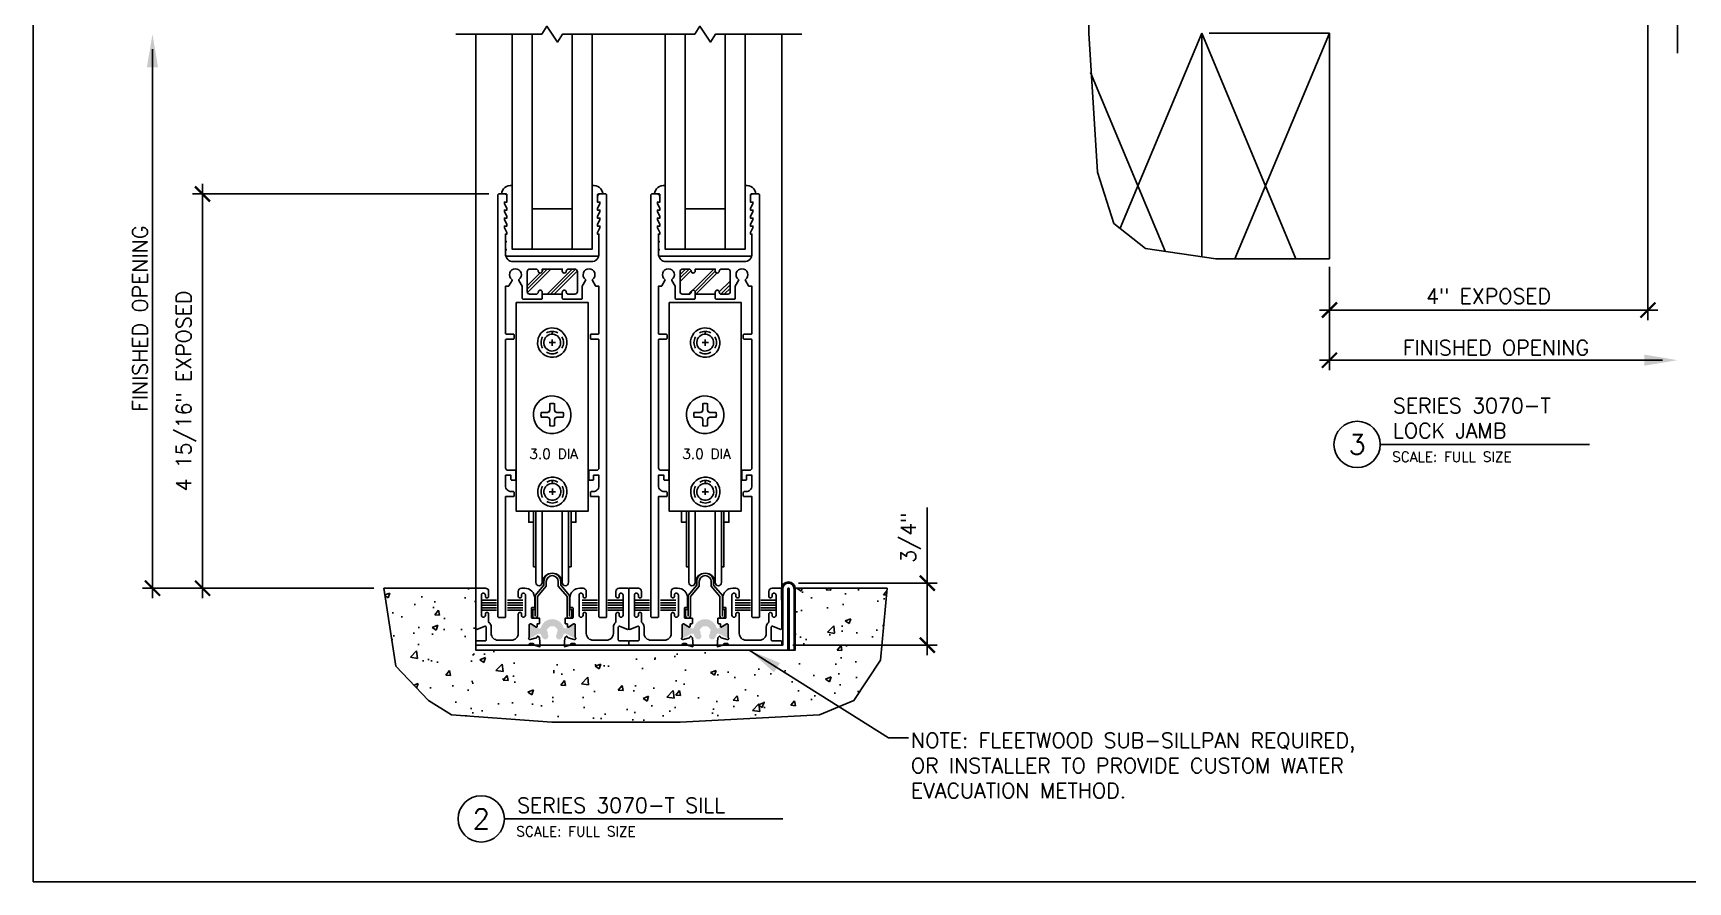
# Model space of a CAD drawing. Header units: inches. Extents: x 819.8 to 852.5, y 498 to 521.
# Drawn here: x 819.84 to 840.48, y 497.98 to 508.57 of the extents above; entities that cross this region are included whole.
import ezdxf
from ezdxf.enums import TextEntityAlignment as Align

# ---------------------------------------------------------------- set-up
doc = ezdxf.new("R2010")
doc.units = ezdxf.units.IN
doc.header["$MEASUREMENT"] = 0
for name, color, linetype in [('BREAK', 6, 'Continuous'), ('DIM', 140, 'Continuous'), ('DIM @ 1', 140, 'Continuous'), ('DTLBUBBLE', 6, 'Continuous'), ('FRAME', 1, 'Continuous'), ('GLASS', 7, 'Continuous'), ('GLASS-VINYL', 7, 'Continuous'), ('HARDWARE', 7, 'Continuous'), ('HEM COVER', 140, 'Continuous'), ('I-STRUT', 7, 'Continuous'), ('SEAL', 7, 'Continuous'), ('SILL-PAN', 7, 'Continuous'), ('TEXT', 7, 'Continuous'), ('TEXT @ 1', 7, 'Continuous'), ('VENT', 5, 'Continuous'), ('WALL-CONDITION', 7, 'Continuous')]:
    doc.layers.add(name, color=color, linetype=linetype)
doc.layers.add('NO PLOT', color=40, linetype='Continuous', plot=False)
doc.layers.add('VIEWPORT LAYOUT', color=40, linetype='Continuous', plot=False)
doc.styles.add('SIMPLEX1', font='simplex.shx')
doc.styles.get("Standard").update_dxf_attribs({"font": 'romans.shx'})
doc.dimstyles.new('1X1', dxfattribs={"dimtxt": 0.1875, "dimasz": 0.1875, "dimexe": 0.125, "dimexo": 0.125, "dimgap": 0.062, "dimtad": 1, "dimdec": 4, "dimzin": 11, "dimdsep": 46, "dimlunit": 5, "dimtxsty": 'Standard', "dimblk1": 'ARCHTICK', "dimblk2": 'ARCHTICK', "dimsah": 1, "dimcen": 0, "dimdle": 0.125, "dimadec": 0, "dimazin": 0, "dimtfac": 1, "dimtdec": 4, "dimtofl": 0, "dimtmove": 0, "dimatfit": 3, "dimldrblk": 'ARROW', "dimfxl": 0, "dimfrac": 2, "dimtolj": 1, "dimtzin": 0, "dimarcsym": 0})
doc.dimstyles.new('1X1T-A', dxfattribs={"dimtxt": 0.1875, "dimasz": 0.1875, "dimexe": 0.125, "dimexo": 0.125, "dimgap": 0.062, "dimtad": 1, "dimdec": 5, "dimdsep": 46, "dimlunit": 4, "dimtxsty": 'SIMPLEX1', "dimblk1": 'ARCHTICK', "dimblk2": 'ARROW', "dimsah": 1, "dimcen": 0, "dimdle": 0.125, "dimse2": 1, "dimadec": 0, "dimazin": 0, "dimtfac": 1, "dimtdec": 5, "dimtofl": 0, "dimtmove": 0, "dimatfit": 3, "dimldrblk": 'ARCHTICK', "dimfxl": 0, "dimfrac": 2, "dimtolj": 1, "dimtzin": 0, "dimarcsym": 0})

# ---------------------------------------------------------------- blocks, each defined once
blk = doc.blocks.new('PAPER-SPACE')
blk.add_lwpolyline([(0, 0), (784.37, 0), (784.37, 553.2), (0, 553.2)], close=True)
blk = doc.blocks.new('3749-SILL')
at = {"layer": 'I-STRUT'}
h = blk.add_hatch(color=256, dxfattribs=at)
h.dxf.hatch_style = 1
edge = h.paths.add_edge_path()
edge.add_arc((0.954, -0.524), 0.0689, 60, 120, ccw=False)
edge.add_line((0.988, -0.464), (0.985, -0.469))
edge.add_arc((0.954, -0.524), 0.063, 30, 60, ccw=False)
edge.add_line((1.009, -0.493), (1.014, -0.49))
edge.add_arc((0.954, -0.524), 0.0689, 0, 30, ccw=False)
edge.add_line((1.023, -0.524), (1.017, -0.524))
edge.add_arc((0.954, -0.524), 0.063, -30, 0, ccw=False)
edge.add_line((1.009, -0.555), (1.014, -0.558))
edge.add_arc((0.954, -0.524), 0.0689, 323.1301, 330, ccw=False)
edge.add_arc((1.041, -0.589), 0.0394, 143.1301, 323.1301)
edge.add_arc((0.954, -0.524), 0.148, 323.1301, 343.8304)
edge.add_arc((1.103, -0.567), 0.00787, 90, 163.8304, ccw=False)
edge.add_line((1.103, -0.559), (1.125, -0.559))
edge.add_arc((1.125, -0.591), 0.0315, 60, 90, ccw=False)
edge.add_line((1.141, -0.564), (1.214, -0.606))
edge.add_arc((1.218, -0.599), 0.00787, 240, 270)
edge.add_line((1.218, -0.607), (1.226, -0.607))
edge.add_arc((1.226, -0.591), 0.0157, 270, 360)
edge.add_line((1.241, -0.591), (1.241, -0.457))
edge.add_arc((1.226, -0.457), 0.0157, 0, 90)
edge.add_line((1.226, -0.441), (1.218, -0.441))
edge.add_arc((1.218, -0.449), 0.00787, 90, 120)
edge.add_line((1.214, -0.442), (1.141, -0.484))
edge.add_arc((1.125, -0.457), 0.0315, 270, 300, ccw=False)
edge.add_line((1.125, -0.489), (1.103, -0.489))
edge.add_arc((1.103, -0.481), 0.00787, 196.1696, 270, ccw=False)
edge.add_arc((0.954, -0.524), 0.148, 16.1696, 90)
edge.add_arc((0.954, -0.524), 0.148, 90, 163.8304)
edge.add_arc((0.805, -0.481), 0.00787, 270, 343.8304, ccw=False)
edge.add_line((0.805, -0.489), (0.783, -0.489))
edge.add_arc((0.783, -0.457), 0.0315, 240, 270, ccw=False)
edge.add_line((0.767, -0.484), (0.694, -0.442))
edge.add_arc((0.69, -0.449), 0.00787, 60, 90)
edge.add_line((0.69, -0.441), (0.682, -0.441))
edge.add_arc((0.682, -0.457), 0.0157, 90, 180)
edge.add_line((0.667, -0.457), (0.667, -0.591))
edge.add_arc((0.682, -0.591), 0.0157, 180, 270)
edge.add_line((0.682, -0.607), (0.69, -0.607))
edge.add_arc((0.69, -0.599), 0.00787, 270, 300)
edge.add_line((0.694, -0.606), (0.767, -0.564))
edge.add_arc((0.783, -0.591), 0.0315, 90, 120, ccw=False)
edge.add_line((0.783, -0.559), (0.805, -0.559))
edge.add_arc((0.805, -0.567), 0.00787, 16.1696, 90, ccw=False)
edge.add_arc((0.954, -0.524), 0.148, 196.1696, 216.8699)
edge.add_arc((0.867, -0.589), 0.0394, 216.8699, 396.8699)
edge.add_arc((0.954, -0.524), 0.0689, 210, 216.8699, ccw=False)
edge.add_line((0.894, -0.558), (0.899, -0.555))
edge.add_arc((0.954, -0.524), 0.063, 180, 210, ccw=False)
edge.add_line((0.891, -0.524), (0.885, -0.524))
edge.add_arc((0.954, -0.524), 0.0689, 150, 180, ccw=False)
edge.add_line((0.894, -0.49), (0.899, -0.493))
edge.add_arc((0.954, -0.524), 0.063, 120, 150, ccw=False)
edge.add_line((0.923, -0.469), (0.92, -0.464))
for points in [[(0.53, -0.554), (0.53, -0.366), (0.53, -0.312, -0.414214), (0.55, -0.292), (0.551, -0.292, -0.414214), (0.57, -0.311), (0.57, -0.328, 0.414214), (0.594, -0.352), (0.595, -0.352, 0.414214), (0.62, -0.328), (0.62, -0.077, 0.414214), (0.595, -0.052), (0.594, -0.052, 0.414214), (0.57, -0.077), (0.57, -0.093, -0.414214), (0.551, -0.112), (0.55, -0.112, -0.414214), (0.53, -0.093), (0.53, -0.03, -0.414214), (0.57, 0.01), (0.593, 0.01), (0.61, 0.01, -0.414214), (0.735, -0.115), (0.735, -0.22, -0.414214), (0.725, -0.23), (0.705, -0.23, 0.414214), (0.695, -0.24), (0.695, -0.355, 0.414214), (0.705, -0.365), (0.795, -0.365), (0.795, -0.425, -0.414214), (0.785, -0.435), (0.765, -0.435), (0.765, -0.468, -0.585524), (0.753, -0.475), (0.693, -0.438, 0.137872), (0.687, -0.436), (0.678, -0.436, 0.414214), (0.667, -0.448), (0.667, -0.6, -0.213422), (0.663, -0.609, 0.6885), (0.671, -0.629), (0.677, -0.629, 0.065543), (0.68, -0.629), (0.756, -0.609, 0.267949), (0.764, -0.6), (0.765, -0.596, -0.57735), (0.778, -0.592), (0.793, -0.606, -0.176327), (0.796, -0.614), (0.804, -0.707, -0.548619), (0.788, -0.719), (0.733, -0.699, -0.263725), (0.725, -0.69, 0.359508), (0.714, -0.68), (0.678, -0.68, 0.414214), (0.667, -0.692), (0.667, -0.7), (0.01, -0.7, -0.414214), (0, -0.69), (0, -0.656, -0.414214), (0.01, -0.646), (0.12, -0.646, 0.414214), (0.13, -0.636), (0.13, -0.475, 0.528549), (0.116, -0.465), (0.022, -0.502, -0.528549), (0, -0.488), (0, 0, -0.414214), (0.01, 0.01), (0.12, 0.01, -0.414214), (0.16, -0.03), (0.16, -0.093, -0.414214), (0.141, -0.112), (0.139, -0.112, -0.414214), (0.12, -0.093), (0.12, -0.077, 0.414214), (0.096, -0.052), (0.095, -0.052, 0.414214), (0.07, -0.077), (0.07, -0.328, 0.414214), (0.095, -0.352), (0.096, -0.352, 0.414214), (0.12, -0.328), (0.12, -0.311, -0.414214), (0.139, -0.292), (0.14, -0.292, -0.414214), (0.16, -0.312), (0.16, -0.415, -0.250492), (0.192, -0.475), (0.192, -0.553, 0.414214), (0.277, -0.638), (0.445, -0.638, 0.414214), (0.53, -0.553)], [(1.378, -0.554), (1.378, -0.366), (1.378, -0.312, 0.414214), (1.358, -0.292), (1.358, -0.292, 0.414214), (1.338, -0.311), (1.338, -0.328, -0.414214), (1.314, -0.352), (1.312, -0.352, -0.414214), (1.288, -0.328), (1.288, -0.077, -0.414214), (1.312, -0.052), (1.314, -0.052, -0.414214), (1.338, -0.077), (1.338, -0.093, 0.414214), (1.358, -0.112), (1.359, -0.112, 0.414214), (1.378, -0.093), (1.378, -0.03, 0.414214), (1.338, 0.01), (1.315, 0.01), (1.298, 0.01, 0.414214), (1.173, -0.115), (1.173, -0.22, 0.414214), (1.183, -0.23), (1.203, -0.23, -0.414214), (1.213, -0.24), (1.213, -0.355, -0.414214), (1.203, -0.365), (1.113, -0.365), (1.113, -0.425, 0.414214), (1.123, -0.435), (1.143, -0.435), (1.143, -0.468, 0.585524), (1.155, -0.475), (1.215, -0.438, -0.137872), (1.221, -0.436), (1.23, -0.436, -0.414214), (1.241, -0.448), (1.241, -0.6, 0.213422), (1.245, -0.609, -0.6885), (1.237, -0.629), (1.231, -0.629, -0.065543), (1.228, -0.629), (1.152, -0.609, -0.267949), (1.144, -0.6), (1.143, -0.596, 0.57735), (1.13, -0.592), (1.115, -0.606, 0.176327), (1.112, -0.614), (1.104, -0.707, 0.548619), (1.12, -0.719), (1.175, -0.699, 0.263725), (1.183, -0.69, -0.359508), (1.194, -0.68), (1.23, -0.68, -0.414214), (1.241, -0.692), (1.241, -0.7), (1.898, -0.7, 0.414214), (1.908, -0.69), (1.908, -0.656, 0.414214), (1.898, -0.646), (1.788, -0.646, -0.414214), (1.778, -0.636), (1.778, -0.475, -0.528549), (1.792, -0.465), (1.886, -0.502, 0.528549), (1.908, -0.488), (1.908, 0, 0.414214), (1.898, 0.01), (1.788, 0.01, 0.414214), (1.748, -0.03), (1.748, -0.093, 0.414214), (1.768, -0.112), (1.769, -0.112, 0.414214), (1.788, -0.093), (1.788, -0.077, -0.414214), (1.812, -0.052), (1.813, -0.052, -0.414214), (1.838, -0.077), (1.838, -0.328, -0.414214), (1.813, -0.352), (1.812, -0.352, -0.414214), (1.788, -0.328), (1.788, -0.311, 0.414214), (1.769, -0.292), (1.768, -0.292, 0.414214), (1.748, -0.312), (1.748, -0.415, 0.250492), (1.716, -0.475), (1.716, -0.553, -0.414214), (1.631, -0.638), (1.463, -0.638, -0.414214), (1.378, -0.553)]]:
    blk.add_lwpolyline(points, format="xyb")
blk = doc.blocks.new('3310-Thermal Mammoth B Rail')
at = {"linetype": 'Continuous'}
h = blk.add_hatch(dxfattribs=at)
h.set_pattern_fill('PLAST', angle=-45, style=0)
h.paths.add_polyline_path([(-0.15, 0.324), (-0.151, 0.324, -0.414214), (-0.175, 0.348), (-0.175, 0.374), (-0.282, 0.374, 0.414214), (-0.313, 0.343), (-0.313, 0.093, 0.414214), (-0.282, 0.062), (-0.2, 0.062, 0.414214), (-0.175, 0.087), (-0.175, 0.088, -0.414214), (-0.151, 0.112), (-0.15, 0.112, -0.414214), (-0.125, 0.087), (-0.125, 0.062), (0.125, 0.062), (0.125, 0.087, -0.414214), (0.15, 0.112), (0.151, 0.112, -0.414214), (0.175, 0.088), (0.175, 0.087, 0.414214), (0.2, 0.062), (0.282, 0.062, 0.414214), (0.313, 0.093), (0.313, 0.343, 0.414214), (0.282, 0.374), (0.175, 0.374), (0.175, 0.348, -0.414214), (0.151, 0.324), (0.15, 0.324, -0.414214), (0.125, 0.349), (0.125, 0.374), (-0.125, 0.374), (-0.125, 0.349, -0.414214)])
at = {"color": 7}
for p, q in [((-0.125, 0.374), (0.125, 0.374)), ((0.125, 0.062), (-0.125, 0.062))]:
    blk.add_line(p, q, dxfattribs=at)
at = {"ltscale": 0.25}
blk.add_lwpolyline([(0.512, -2.4), (0.486, -2.4, 0.414214), (0.476, -2.41), (0.476, -2.452, 0.414214), (0.486, -2.462), (0.584, -2.462), (0.584, -3.96, 0.414214), (0.594, -3.97), (0.668, -3.97, 0.414214), (0.678, -3.96), (0.678, 1.301, 0.414214), (0.668, 1.311), (0.576, 1.311, 0.414214), (0.566, 1.301), (0.566, 1.211), (0.596, 1.211), (0.596, 1.191), (0.566, 1.131), (0.566, 1.111), (0.596, 1.111), (0.596, 1.091), (0.566, 1.031), (0.566, 1.011), (0.596, 1.011), (0.596, 0.991), (0.566, 0.931), (0.566, 0.911), (0.596, 0.911), (0.596, 0.891), (0.566, 0.831), (0.566, 0.811), (0.584, 0.811), (0.584, 0.726, 1), (0.584, 0.706), (0.584, 0.626, 1), (0.584, 0.606), (0.584, 0.562, -0.414214), (0.49, 0.468), (0.001, 0.468), (-0.488, 0.468, -0.414214), (-0.582, 0.562), (-0.582, 0.811), (-0.564, 0.811), (-0.564, 0.831), (-0.594, 0.891), (-0.594, 0.911), (-0.564, 0.911), (-0.564, 0.931), (-0.594, 0.991), (-0.594, 1.011), (-0.564, 1.011), (-0.564, 1.031), (-0.594, 1.091), (-0.594, 1.111), (-0.564, 1.111), (-0.564, 1.131), (-0.594, 1.191), (-0.594, 1.211), (-0.564, 1.211), (-0.564, 1.301, 0.414214), (-0.574, 1.311), (-0.666, 1.311, 0.414214), (-0.676, 1.301), (-0.676, -3.96, 0.414214), (-0.666, -3.97), (-0.592, -3.97, 0.414214), (-0.582, -3.96), (-0.582, -2.462), (-0.484, -2.462, 0.414214), (-0.474, -2.452), (-0.474, -2.41, 0.414214), (-0.484, -2.4), (-0.51, -2.4, -0.414214), (-0.582, -2.328), (-0.582, -2.195), (-0.514, -2.195), (-0.514, -2.248, 0.414214), (-0.504, -2.258), (-0.464, -2.258, 0.414214), (-0.454, -2.248), (-0.454, -2.143, 0.414214), (-0.464, -2.133), (-0.551, -2.133, -0.414214), (-0.582, -2.102), (-0.582, -0.509, -0.414214), (-0.572, -0.499), (-0.484, -0.499, 0.414214), (-0.474, -0.489), (-0.474, -0.447, 0.414214), (-0.484, -0.437), (-0.572, -0.437, -0.414214), (-0.582, -0.427), (-0.582, 0.16), (-0.547, 0.16, 0.267949), (-0.539, 0.165), (-0.5, 0.232, 0.380082), (-0.502, 0.245, -3.00994), (-0.413, 0.245, 0.380082), (-0.415, 0.232), (-0.374, 0.16), (-0.374, 0.01, 0.414214), (-0.364, 0), (-0.134, 0, 0.414214), (-0.124, 0.01), (-0.124, 0.087, 0.414214), (-0.149, 0.112, 0.414214), (-0.174, 0.087, -0.414214), (-0.199, 0.062), (-0.281, 0.062, -0.414214), (-0.312, 0.093), (-0.312, 0.343, -0.414214), (-0.281, 0.374), (-0.199, 0.374, -0.414214), (-0.174, 0.349, 0.414214), (-0.149, 0.324, 0.414214), (-0.124, 0.349), (-0.124, 0.374), (0.001, 0.374), (0.126, 0.374), (0.126, 0.349, 0.414214), (0.151, 0.324, 0.414214), (0.176, 0.349, -0.414214), (0.201, 0.374), (0.283, 0.374, -0.414214), (0.314, 0.343), (0.314, 0.093, -0.414214), (0.283, 0.062), (0.201, 0.062, -0.414214), (0.176, 0.087, 0.414214), (0.151, 0.112, 0.414214), (0.126, 0.087), (0.126, 0.01, 0.414214), (0.136, 0), (0.366, 0, 0.414214), (0.376, 0.01), (0.376, 0.16), (0.418, 0.232, 0.380082), (0.416, 0.245, -3.00994), (0.505, 0.245, 0.380082), (0.503, 0.232), (0.542, 0.165, 0.267949), (0.55, 0.16), (0.584, 0.16), (0.584, -0.427, -0.414214), (0.574, -0.437), (0.486, -0.437, 0.414214), (0.476, -0.447), (0.476, -0.489, 0.414214), (0.486, -0.499), (0.574, -0.499, -0.414214), (0.584, -0.509), (0.584, -2.102, -0.414214), (0.553, -2.133), (0.466, -2.133, 0.414214), (0.456, -2.143), (0.456, -2.248, 0.414214), (0.466, -2.258), (0.506, -2.258, 0.414214), (0.516, -2.248), (0.516, -2.195), (0.584, -2.195), (0.584, -2.328, -0.414214)], format="xyb", close=True, dxfattribs=at)
blk = doc.blocks.new('FW1020 STD SILL')
blk.add_lwpolyline([(0.075, 0.457, 1), (-0.075, 0.457), (-0.075, 0.402), (-0.184, 0.272), (-0.184, 0.03, -1), (-0.244, 0.03), (-0.244, 0.109), (-0.214, 0.109), (-0.214, 0.027), (-0.214, 0.283), (-0.105, 0.413), (-0.105, 0.457, -1), (0.105, 0.457), (0.105, 0.413), (0.214, 0.283), (0.214, 0.027), (0.214, 0.109), (0.244, 0.109), (0.244, 0.03, -1), (0.184, 0.03), (0.184, 0.272), (0.075, 0.402)], format="xyb", close=True)
blk = doc.blocks.new('A$C5A66615D')
for p, q in [((0.19, 0.124), (0, 0.124)), ((0.19, 0.093), (0, 0.093)), ((0.19, 0.062), (0, 0.062)), ((0.19, 0.031), (0, 0.031)), ((0.19, 0), (0, 0))]:
    blk.add_line(p, q)
blk = doc.blocks.new('*U97')
at = {"layer": 'HARDWARE', "linetype": 'Continuous'}
for p, q in [((0.954, 3.032), (0.954, 3.112)), ((0.914, 3.072), (0.994, 3.072)), ((0.955, 1.172), (0.955, 1.252)), ((0.915, 1.212), (0.995, 1.212))]:
    blk.add_line(p, q, dxfattribs=at)
at = {"layer": 'HARDWARE', "color": 7}
blk.add_lwpolyline([(0.503, 3.572), (0.503, 0.972), (1.403, 0.972), (1.403, 3.572)], close=True, dxfattribs=at)
blk.add_lwpolyline([(0.983, 2.035), (0.983, 2.112, -0.414214), (1.013, 2.142), (1.09, 2.142, 0.108189), (1.09, 2.202), (1.013, 2.202, -0.414214), (0.983, 2.232), (0.983, 2.309, 0.108189), (0.923, 2.309), (0.923, 2.232, -0.414214), (0.893, 2.202), (0.816, 2.202, 0.108189), (0.816, 2.142), (0.893, 2.142, -0.414214), (0.923, 2.112), (0.923, 2.035, 0.108189)], format="xyb", close=True, dxfattribs=at)
for points in [[(0.722, 0.832), (0.66, 0.832), (0.66, 0.972)], [(0.751, 0.278), (0.72, 0.278), (0.72, 0.972)], [(0.829, 0.972), (0.829, 0.078)], [(1.079, 0.972), (1.079, 0.078)], [(1.157, 0.278), (1.188, 0.278), (1.188, 0.972)], [(1.188, 0.832), (1.25, 0.832), (1.25, 0.972)]]:
    blk.add_lwpolyline(points, dxfattribs=at)
blk.add_lwpolyline([(0.751, 0.972), (0.751, 0.08, 0.97561), (0.829, 0.078, -0.9518), (1.079, 0.078, 0.97561), (1.157, 0.08), (1.157, 0.972)], format="xyb", dxfattribs=at)
for centre, radius, start, end in [((0.954, 3.072), 0.183, 106.169, 106.1378), ((0.954, 3.072), 0.105, 131.0231, 130.9828), ((0.953, 2.172), 0.235, 117.4668, 117.4309), ((0.955, 1.212), 0.183, 106.169, 106.1378), ((0.955, 1.212), 0.105, 131.0231, 130.9828)]:
    blk.add_arc(centre, radius, start, end, dxfattribs=at)
at = {"layer": 'HARDWARE', "color": 7, "linetype": 'Continuous'}
for centre, start, end in [((0.954, 3.072), 150, 210), ((0.954, 3.072), 60, 120), ((0.954, 3.072), 330, 30), ((0.954, 3.072), 240, 300), ((0.955, 1.212), 150, 210), ((0.955, 1.212), 60, 120), ((0.955, 1.212), 330, 30), ((0.955, 1.212), 240, 300)]:
    blk.add_arc(centre, 0.14, start, end, dxfattribs=at)
at = {"layer": 'HARDWARE', "color": 7, "linetype": 'ByBlock'}
for p in [(0.954, 3.192), (0.955, 1.332)]:
    blk.add_point(p, dxfattribs=at)
at = {"layer": 'FRAME'}
blk.add_blockref('3749-SILL', (0, 0), dxfattribs=at)
at = {"layer": 'HARDWARE'}
blk.add_blockref('FW1020 STD SILL', (0.954, -0.365), dxfattribs=at)
at = {"layer": 'SEAL', "xscale": -1}
for p in [(0.26, -0.264), (1.518, -0.264)]:
    blk.add_blockref('A$C5A66615D', p, dxfattribs=at)
at = {"layer": 'SEAL'}
for p in [(0.397, -0.264), (1.648, -0.264)]:
    blk.add_blockref('A$C5A66615D', p, dxfattribs=at)
at = {"layer": 'VENT', "xscale": -1}
blk.add_blockref('3310-Thermal Mammoth B Rail', (0.955, 3.614), dxfattribs=at)
at = {"layer": 'HARDWARE'}
blk.add_text('3.0 DIA', height=0.125, dxfattribs=at).set_placement((0.97, 1.623), align=Align.CENTER)
blk = doc.blocks.new('*U164')
blk.add_lwpolyline([(1.179, 0.5), (1.161, 0.5), (1.161, 0.48), (1.191, 0.42), (1.191, 0.4), (1.161, 0.4), (1.161, 0.38), (1.191, 0.32), (1.191, 0.3), (1.161, 0.3), (1.161, 0.28), (1.191, 0.22), (1.191, 0.2), (1.161, 0.2), (1.161, 0.18), (1.191, 0.12), (1.191, 0.1), (1.161, 0.1), (1.161, 0.031, 0.414214), (1.192, 0), (1.23, 0, -0.438024), (1.096, -0.105), (1.096, 0.687), (0.096, 0.687), (0.096, -0.105, -0.438024), (-0.038, 0), (0, 0, 0.414214), (0.031, 0.031), (0.031, 0.1), (0.001, 0.1), (0.001, 0.12), (0.031, 0.18), (0.031, 0.2), (0.001, 0.2), (0.001, 0.22), (0.031, 0.28), (0.031, 0.3), (0.001, 0.3), (0.001, 0.32), (0.031, 0.38), (0.031, 0.4), (0.001, 0.4), (0.001, 0.42), (0.031, 0.48), (0.031, 0.5), (0.013, 0.5), (0.013, 0.713), (0.013, 0.749, -0.072616), (0.017, 0.776), (1.175, 0.776, -0.072616), (1.179, 0.749), (1.179, 0.713)], format="xyb", close=True)
at = {"layer": 'GLASS'}
for p, q in [((0.096, -1.993), (0.096, 0.687)), ((0.096, 0.687), (1.096, 0.687)), ((0.346, 0.687), (0.346, -1.993)), ((0.846, -1.993), (0.846, 0.687)), ((1.096, 0.687), (1.096, -1.993)), ((0.846, 0.187), (0.346, 0.187))]:
    blk.add_line(p, q, dxfattribs=at)
blk = doc.blocks.new('*U163')
blk.add_lwpolyline([(1.179, 0.5), (1.161, 0.5), (1.161, 0.48), (1.191, 0.42), (1.191, 0.4), (1.161, 0.4), (1.161, 0.38), (1.191, 0.32), (1.191, 0.3), (1.161, 0.3), (1.161, 0.28), (1.191, 0.22), (1.191, 0.2), (1.161, 0.2), (1.161, 0.18), (1.191, 0.12), (1.191, 0.1), (1.161, 0.1), (1.161, 0.031, 0.414214), (1.192, 0), (1.23, 0, -0.438024), (1.096, -0.105), (1.096, 0.687), (0.096, 0.687), (0.096, -0.105, -0.438024), (-0.038, 0), (0, 0, 0.414214), (0.031, 0.031), (0.031, 0.1), (0.001, 0.1), (0.001, 0.12), (0.031, 0.18), (0.031, 0.2), (0.001, 0.2), (0.001, 0.22), (0.031, 0.28), (0.031, 0.3), (0.001, 0.3), (0.001, 0.32), (0.031, 0.38), (0.031, 0.4), (0.001, 0.4), (0.001, 0.42), (0.031, 0.48), (0.031, 0.5), (0.013, 0.5), (0.013, 0.713), (0.013, 0.749, -0.072616), (0.017, 0.776), (1.175, 0.776, -0.072616), (1.179, 0.749), (1.179, 0.713)], format="xyb", close=True)
at = {"layer": 'GLASS'}
for p, q in [((0.096, -1.993), (0.096, 0.687)), ((0.096, 0.687), (1.096, 0.687)), ((0.346, 0.687), (0.346, -1.993)), ((0.846, -1.993), (0.846, 0.687)), ((1.096, 0.687), (1.096, -1.993)), ((0.846, 0.187), (0.346, 0.187))]:
    blk.add_line(p, q, dxfattribs=at)
blk = doc.blocks.new('CAP')
at = {"layer": 'HEM COVER'}
blk.add_lwpolyline([(-0.085, 0), (-0.0845, -0.29), (-0.0695, -0.29), (-0.07, 0, -1), (0.07, 0), (0.0695, -0.29), (0.0845, -0.29), (0.085, 0, 1)], format="xyb", close=True, dxfattribs=at)
blk = doc.blocks.new('_ARCHTICK')
at = {"color": 0, "linetype": 'ByBlock', "const_width": 0.15}
blk.add_lwpolyline([(-0.5, -0.5), (0.5, 0.5)], dxfattribs=at)
blk = doc.blocks.new('ARROW')
at = {"color": 0, "linetype": 'ByBlock'}
blk.add_solid([(-2.2, -0.37), (-2.2, 0.37), (0, 0)], dxfattribs=at)
at = {"layer": 'DEFPOINTS', "color": 0, "linetype": 'ByBlock'}
blk.add_point((0, 0), dxfattribs=at)
blk = doc.blocks.new('*D141')
at = {"layer": 'DEFPOINTS', "color": 0}
for p in [(821.326, 508.553), (825.108, 508.553), (824.213, 501.645)]:
    blk.add_point(p, dxfattribs=at)
at = {"layer": 'DIM', "color": 0, "lineweight": -2}
for p, q in [((821.326, 501.52), (821.326, 508.366)), ((824.088, 501.645), (821.201, 501.645))]:
    blk.add_line(p, q, dxfattribs=at)
at = {"layer": 'DIM', "color": 0, "lineweight": -2, "xscale": 0.1875, "yscale": 0.1875, "zscale": 0.1875}
for name, p, rotation in [('ARROW', (821.326, 508.553), 90), ('_ARCHTICK', (821.326, 501.645), 270)]:
    blk.add_blockref(name, p, dxfattribs=dict(at, rotation=rotation))
at = {"layer": 'DIM', "color": 0, "insert": (821.17, 505.005), "char_height": 0.1875, "attachment_point": 5, "rotation": 90}
blk.add_mtext('\\A1;FINISHED OPENING', dxfattribs=at)
blk = doc.blocks.new('*D142')
at = {"layer": 'DEFPOINTS', "color": 0}
for p in [(821.951, 506.56), (825.645, 506.56), (824.213, 501.645)]:
    blk.add_point(p, dxfattribs=at)
at = {"layer": 'DIM', "color": 0, "lineweight": -2}
for p, q in [((821.951, 501.52), (821.951, 506.685)), ((825.52, 506.56), (821.826, 506.56)), ((824.088, 501.645), (821.826, 501.645))]:
    blk.add_line(p, q, dxfattribs=at)
at = {"layer": 'DIM', "color": 0, "lineweight": -2, "xscale": 0.1875, "yscale": 0.1875, "zscale": 0.1875}
for p, rotation in [((821.951, 506.56), 90), ((821.951, 501.645), 270)]:
    blk.add_blockref('_ARCHTICK', p, dxfattribs=dict(at, rotation=rotation))
at = {"layer": 'DIM', "color": 0, "insert": (821.746, 504.103), "char_height": 0.1875, "attachment_point": 5, "rotation": 90}
blk.add_mtext('\\A1;4 15/16" EXPOSED', dxfattribs=at)
blk = doc.blocks.new('*D145')
at = {"layer": 'DEFPOINTS', "color": 0}
for p in [(829.26, 501.708), (830.991, 501.708), (829.19, 500.935)]:
    blk.add_point(p, dxfattribs=at)
at = {"layer": 'DIM', "color": 0, "lineweight": -2}
for p, q in [((830.991, 501.708), (830.991, 502.653)), ((829.385, 501.708), (831.116, 501.708)), ((830.991, 500.81), (830.991, 501.708)), ((829.315, 500.935), (831.116, 500.935))]:
    blk.add_line(p, q, dxfattribs=at)
at = {"layer": 'DIM', "color": 0, "lineweight": -2, "xscale": 0.1875, "yscale": 0.1875, "zscale": 0.1875}
for p, rotation in [((830.991, 501.708), 90), ((830.991, 500.935), 270)]:
    blk.add_blockref('_ARCHTICK', p, dxfattribs=dict(at, rotation=rotation))
at = {"layer": 'DIM', "color": 0, "insert": (830.786, 502.274), "char_height": 0.1875, "attachment_point": 5, "rotation": 90}
blk.add_mtext('\\A1;3/4"', dxfattribs=at)
blk = doc.blocks.new('*D168')
at = {"layer": 'DEFPOINTS', "color": 0}
for p in [(840.349, 508.316), (836.008, 505.776), (840.349, 504.488)]:
    blk.add_point(p, dxfattribs=at)
at = {"layer": 'DIM', "color": 0, "lineweight": -2}
for p, q in [((836.008, 505.651), (836.008, 504.363)), ((835.883, 504.488), (840.161, 504.488))]:
    blk.add_line(p, q, dxfattribs=at)
at = {"layer": 'DIM', "color": 0, "lineweight": -2, "xscale": 0.1875, "yscale": 0.1875, "zscale": 0.1875, "rotation": 180}
blk.add_blockref('_ARCHTICK', (836.008, 504.488), dxfattribs=at)
at = {"layer": 'DIM', "color": 0, "lineweight": -2, "xscale": 0.1875, "yscale": 0.1875, "zscale": 0.1875}
blk.add_blockref('ARROW', (840.349, 504.488), dxfattribs=at)
at = {"layer": 'DIM', "color": 0, "insert": (838.085, 504.644), "char_height": 0.1875, "attachment_point": 5, "style": 'SIMPLEX1'}
blk.add_mtext('\\A1;FINISHED OPENING', dxfattribs=at)
blk = doc.blocks.new('*D171')
at = {"layer": 'DEFPOINTS', "color": 0}
for p in [(839.981, 508.839), (836.008, 505.75), (839.981, 505.113)]:
    blk.add_point(p, dxfattribs=at)
at = {"layer": 'DIM', "color": 0, "lineweight": -2}
for p, q in [((839.981, 508.714), (839.981, 504.988)), ((836.008, 505.625), (836.008, 504.988)), ((835.883, 505.113), (840.106, 505.113))]:
    blk.add_line(p, q, dxfattribs=at)
at = {"layer": 'DIM', "color": 0, "lineweight": -2, "xscale": 0.1875, "yscale": 0.1875, "zscale": 0.1875, "rotation": 180}
blk.add_blockref('_ARCHTICK', (836.008, 505.113), dxfattribs=at)
at = {"layer": 'DIM', "color": 0, "lineweight": -2, "xscale": 0.1875, "yscale": 0.1875, "zscale": 0.1875}
blk.add_blockref('_ARCHTICK', (839.981, 505.113), dxfattribs=at)
at = {"layer": 'DIM', "color": 0, "insert": (837.994, 505.286), "char_height": 0.1875, "attachment_point": 5}
blk.add_mtext('\\A1;4" EXPOSED', dxfattribs=at)

msp = doc.modelspace()

# ---------------------------------------------------------------- hatches: boundary and pattern name
at = {"layer": 'WALL-CONDITION'}
h = msp.add_hatch(dxfattribs=at)
h.set_pattern_fill('AR-CONC', color=256, scale=0.1, style=0)
h.set_pattern_definition([(50, (-0.5, -1.5), (0.7172602, -0.06275213), [0.075, -0.825]), (355, (-0.5, -1.5), (-0.13875133, 0.75219213), [0.06, -0.66]), (100.451444, (-0.4402, -1.5052), (0.57850885, 0.68944), [0.0637402, -0.7011421]), (46.1842, (-0.5, -1.3), (1.0672413, -0.1655193), [0.1125, -1.2375]), (96.63564, (-0.4111, -1.3138), (0.934662, 0.9741186), [0.0956103, -1.0517138]), (351.18416, (-0.5, -1.3), (0.934662, 0.9741186), [0.09, -0.99]), (21, (-0.4, -1.35), (0.59690705, -0.4026189), [0.075, -0.825]), (326, (-0.4, -1.35), (0.24331533, 0.72515005), [0.06, -0.66]), (71.451445, (-0.35026, -1.38355), (0.8402224, 0.32253115), [0.0637402, -0.7011421]), (37.5, (-0.5, -1.5), (0.012159855, 0.332893854), [0, -0.652, 0, -0.67, 0, -0.6625]), (7.5, (-0.5, -1.5), (0.26306954, 0.39441171), [0, -0.382, 0, -0.637, 0, -0.2525]), (327.5, (-0.723, -1.5), (0.533822436, -0.02255487), [0, -0.25, 0, -0.78, 0, -1.035]), (317.5, (-0.823, -1.5), (0.58318617, 0.10010498), [0, -0.325, 0, -0.518, 0, -0.735])])
h.paths.add_polyline_path([(830.409239, 500.747684), (830.490766, 501.645031), (829.344666, 501.645031), (829.344666, 500.87303), (825.359166, 500.87303), (825.359166, 501.645031), (824.213065, 501.645031), (824.360392, 500.67304), (824.767315, 500.243642), (825.057884, 500.065875), (826.309519, 499.975959), (827.907363, 499.975959), (829.645844, 500.065875), (830.076421, 500.243642)])

# ---------------------------------------------------------------- linework, layer by layer
for p, q in [((834.415095, 508.56597), (833.396394, 506.133101)), ((834.415095, 505.776292), (834.415095, 508.56597)), ((834.415095, 508.56597), (835.590642, 505.74997)), ((836.008095, 508.56597), (834.508095, 508.56597)), ((836.008095, 508.56597), (834.828968, 505.74997)), ((836.008095, 505.74997), (836.008095, 508.56597)), ((833.027623, 508.073632), (833.957821, 505.845362))]:
    msp.add_line(p, q)
msp.add_lwpolyline([(836.008095, 505.74997), (834.589356, 505.74997), (833.713023, 505.882338), (833.320184, 506.193458), (833.116558, 506.831414), (833.008095, 508.56597), (833.008095, 512.38197), (833.116558, 513.53874), (833.116558, 514.116527), (833.320184, 514.754483), (833.713023, 515.065603), (834.589356, 515.19797), (836.008095, 515.19797)])
at = {"layer": 'BREAK'}
msp.add_lwpolyline([(825.108198, 508.55335), (826.181685, 508.55335), (826.246942, 508.651613), (826.377455, 508.455086), (826.442711, 508.55335), (828.089685, 508.55335), (828.154942, 508.651613), (828.285455, 508.455086), (828.350711, 508.55335), (829.425166, 508.55335)], dxfattribs=at)
at = {"layer": 'DTLBUBBLE'}
for p, q in [((836.641368, 503.437757), (839.251042, 503.437757)), ((825.715727, 498.767303), (829.188789, 498.767303))]:
    msp.add_line(p, q, dxfattribs=at)
at = {"layer": 'FRAME'}
for points in [[(825.359166, 501.635031), (825.359166, 508.55335)], [(829.175166, 501.635031), (829.175166, 508.55335)]]:
    msp.add_lwpolyline(points, dxfattribs=at)
at = {"layer": 'GLASS-VINYL'}
msp.add_lwpolyline([(840.348772, 508.31597), (840.348772, 509.391039), (840.25651, 509.454714), (840.453038, 509.585227), (840.348772, 509.641039), (840.348772, 512.75697)], dxfattribs=at)
at = {"layer": 'NO PLOT'}
for centre in [(836.352984, 503.437757), (825.427343, 498.767303)]:
    msp.add_circle(centre, 0.288384, dxfattribs=at)
at = {"layer": 'SILL-PAN'}
msp.add_lwpolyline([(825.359166, 500.93503), (825.359166, 500.87303), (829.252166, 500.87303), (829.252166, 501.638031, -1), (829.267166, 501.638031), (829.267166, 500.87303), (829.329166, 500.87303), (829.329166, 501.638031, 1), (829.190166, 501.638031), (829.190166, 500.93503), (825.359166, 500.93503)], format="xyb", dxfattribs=at)
at = {"layer": 'WALL-CONDITION'}
msp.add_line((829.344666, 500.87303), (829.344666, 501.645031), dxfattribs=at)
msp.add_lwpolyline([(827.907363, 499.975959), (829.645844, 500.065875), (830.076421, 500.243642), (830.409239, 500.747684), (830.490766, 501.645031), (829.344666, 501.645031), (829.344666, 500.87303), (825.359166, 500.87303), (825.359166, 501.645031), (824.213065, 501.645031), (824.360392, 500.67304), (824.767315, 500.243642), (825.057884, 500.065875), (826.309519, 499.975959)], close=True, dxfattribs=at)

# ---------------------------------------------------------------- block references
at = {"layer": 'DIM'}
msp.add_blockref('CAP', (829.259666, 501.638031), dxfattribs=at)
at = {"layer": 'FRAME'}
for p in [(825.359166, 501.635031), (827.267166, 501.635031)]:
    msp.add_blockref('*U97', p, dxfattribs=at)
at = {"layer": 'GLASS', "xscale": -1, "rotation": 180}
for name, p in [('*U164', (825.716198, 506.56003)), ('*U163', (827.624198, 506.56003))]:
    msp.add_blockref(name, p, dxfattribs=at)
at = {"layer": 'VIEWPORT LAYOUT', "xscale": 0.04166666666, "yscale": 0.04166666666, "zscale": 0.04166666666}
msp.add_blockref('PAPER-SPACE', (819.836769, 497.982894), dxfattribs=at)

# ---------------------------------------------------------------- texts
at = {"layer": 'NO PLOT'}
for s, p in [('3', (836.353862, 503.31317)), ('2', (825.428222, 498.642717))]:
    msp.add_text(s, height=0.25, dxfattribs=at).set_placement(p, align=Align.CENTER)
for p in [(836.79036, 503.220885), (825.864719, 498.550432)]:
    msp.add_text('SCALE: FULL SIZE', height=0.125, dxfattribs=at).set_placement(p)
at = {"layer": 'TEXT', "char_height": 0.1875, "width": 12.21551998, "attachment_point": 7}
for s, insert in [('SERIES 3070-T\\PLOCK JAMB', (836.800368, 503.51574)), ('SERIES 3070-T SILL', (825.874727, 498.845287))]:
    msp.add_mtext(s, dxfattribs=dict(at, insert=insert))
at = {"layer": 'TEXT @ 1', "insert": (830.788824, 499.840027), "char_height": 0.1875, "width": 7.50493977, "attachment_point": 1}
msp.add_mtext('\\A1;NOTE: {\\A0;FLEETWOOD SUB-SILLPAN REQUIRED,\\POR INSTALLER TO PROVIDE CUSTOM WATER\\PEVACUATION METHOD.}', dxfattribs=at)

# ---------------------------------------------------------------- dimensions: what is measured, and where the dimension line sits
at = {"layer": 'DIM'}
for base, p2, text, dimstyle, override, picture, middle in [((821.326166, 508.55335), (825.108198, 508.55335), 'FINISHED OPENING', '1X1T-A', {"dimtxsty": 'Standard'}, '*D141', (821.170416, 505.00544)), ((821.951166, 506.56003), (825.645198, 506.56003), '<> EXPOSED', '1X1', {"dimpost": '"'}, '*D142', (821.746308, 504.102531))]:
    dim = msp.add_linear_dim(base=base, p1=(824.213065, 501.645031), p2=p2, angle=90, text=text, dimstyle=dimstyle, override=override, dxfattribs=at)
    dim.commit()
    dim.dimension.update_dxf_attribs({"geometry": picture, "text_midpoint": middle})
dim = msp.add_linear_dim(base=(840.348772, 504.487839), p1=(836.008095, 505.776292), p2=(840.348772, 508.31597), text='FINISHED OPENING', dimstyle='1X1T-A', dxfattribs=at)
dim.commit()
dim.dimension.update_dxf_attribs({"geometry": '*D168', "text_midpoint": (838.084684, 504.643589)})
dim = msp.add_linear_dim(base=(830.990766, 501.707531), p1=(829.190166, 500.93503), p2=(829.259666, 501.707531), angle=90, dimstyle='1X1', override={"dimpost": '"'}, dxfattribs=at)
dim.commit()
dim.dimension.update_dxf_attribs({"geometry": '*D145', "text_midpoint": (830.990766, 502.273995), "dimtype": 160})
at = {"layer": 'DIM @ 1'}
dim = msp.add_linear_dim(base=(839.980595, 505.112839), p1=(836.008095, 505.74997), p2=(839.980595, 508.83897), text='<> EXPOSED', dimstyle='1X1', override={"dimscale": 1, "dimpost": '"', "dimtix": 0, "dimtofl": 0, "dimtmove": 0, "dimatfit": 3}, dxfattribs=at)
dim.commit()
dim.dimension.update_dxf_attribs({"geometry": '*D171', "text_midpoint": (837.994345, 505.286446)})

# ---------------------------------------------------------------- leaders
at = {"layer": 'TEXT @ 1', "annotation_type": 0, "has_hookline": 1, "hookline_direction": 0, "text_width": 6.223214}
msp.add_leader([(828.76737, 500.87303), (830.506824, 499.777527), (830.756824, 499.777527)], dimstyle='1X1', override={"dimscale": 1, "dimgap": 0.032, "dimtad": 0}, dxfattribs=at)

doc.saveas('drawing.dxf')
